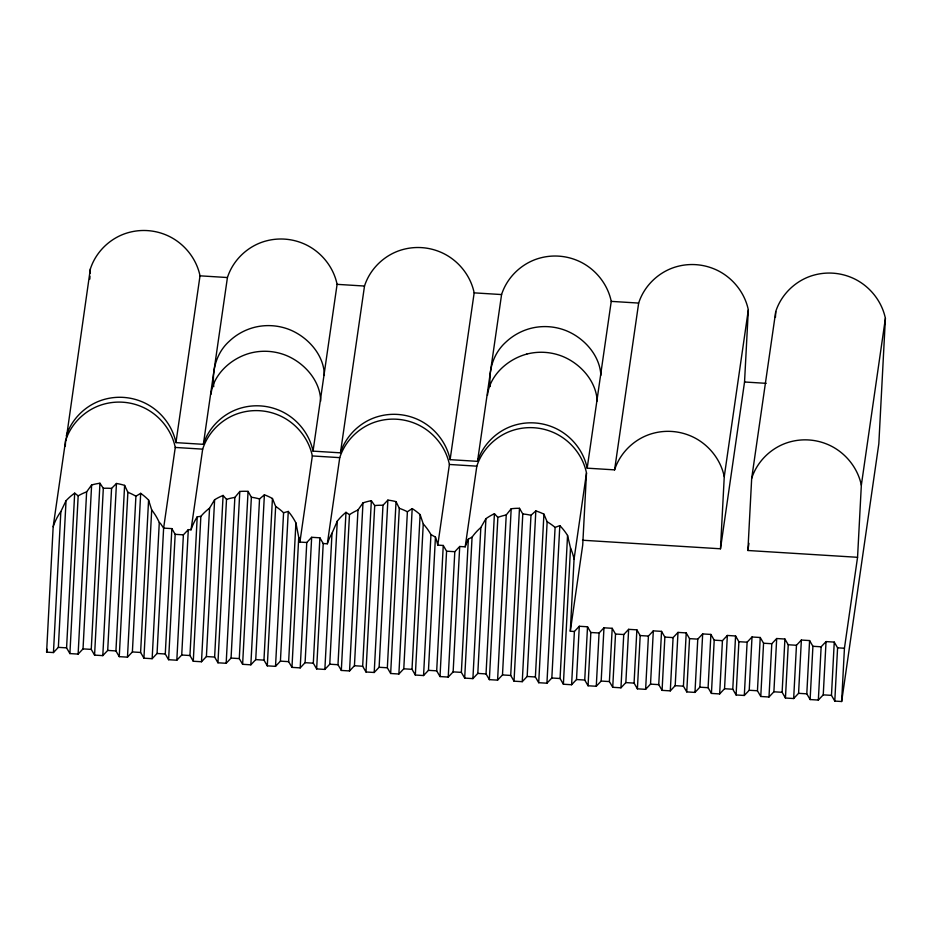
<?xml version="1.0" encoding="UTF-8"?>
<svg xmlns="http://www.w3.org/2000/svg" width="932" height="932" viewBox="0 0 932 932"><rect width="100%" height="100%" fill="white"/><g stroke="black" fill="none" stroke-linecap="round" stroke-linejoin="round"><path stroke-width="1.4" d="M53.182 526.755A60.999 57.644 8.2 0 1 60.836 511.575L66.044 500.717L58.355 647.356L53.45 652.563L46.6 652.132L53.171 526.755L65.601 440.626C71.275 422.779 86.559 408.542 104.687 403.929A54.487 51.493 8.2 0 1 140.254 406.131C157.811 413.004 171.441 428.953 175.263 447.442L163.624 528.106L157.054 653.483L152.149 658.691L143.924 658.178L140.604 652.458L148.584 500.076A57.213 54.079 8.2 0 0 140.685 493.343L135.909 496.22L127.474 657.153L119.249 656.652L115.929 650.932L124.608 485.386A54.522 51.54 8.2 0 0 116.453 483.475L111.56 488.438L102.8 655.627L94.575 655.114L91.254 649.394L99.957 483.242A54.86 51.854 8.2 0 0 91.616 484.99L86.629 491.851A56.165 53.077 8.2 0 0 78.171 495.859L69.9 653.588L78.125 654.089L83.03 648.882L91.616 484.99M53.45 652.563L60.848 511.586M65.298 446.393L65.601 440.626M66.067 440.137L90.346 269.022C96.031 251.174 111.316 236.938 129.443 232.324A54.487 51.493 8.2 0 1 165.011 234.526C182.567 241.4 196.198 257.337 200.019 275.825L175.95 442.63L203.362 444.331C209.048 426.483 224.332 412.247 242.46 407.633A54.487 51.493 8.2 0 1 278.027 409.835C295.584 416.709 309.214 432.646 313.036 451.135L340.448 452.836C346.122 434.999 361.406 420.751 379.534 416.15A54.487 51.493 8.2 0 1 415.113 418.352C432.658 425.225 446.3 441.162 450.109 459.651L477.522 461.352C483.207 443.504 498.48 429.268 516.608 424.654A54.487 51.493 8.2 0 1 552.187 426.868C569.732 433.73 583.374 449.678 587.183 468.167L614.596 469.868C620.281 452.02 635.554 437.784 653.693 433.17A54.487 51.493 8.2 0 1 689.261 435.372C706.817 442.246 720.448 458.183 724.257 476.671L720.483 548.785L582.5 540.222M69.9 653.588L66.58 647.868L74.688 493.133L78.171 495.859M89.822 279.111L89.973 276.221M90.124 273.344L90.346 269.022M78.125 654.089L86.629 491.851M94.575 655.114L103.324 488.321L99.957 483.242M102.8 655.627L107.704 650.419L116.453 483.475M119.249 656.652L127.87 492.282L124.608 485.386M127.474 657.153L132.379 651.946L140.685 493.343M143.924 658.178L151.695 509.955L148.584 500.076M152.149 658.691L159.29 522.526A59.764 56.479 8.2 0 0 151.695 509.944M275.651 506.402A56.98 53.858 8.2 0 1 283.573 512.763L288.268 511.435L280.416 661.138L275.523 666.357L267.298 665.844L275.651 506.414L272.435 498.503A55.337 52.309 8.2 0 0 264.385 494.81L255.741 659.611L250.848 664.819L242.623 664.306L251.372 497.245L248.063 491.374A54.347 51.365 8.2 0 0 239.804 491.467L231.066 658.074L226.173 663.293L217.948 662.78L226.511 499.389L223.097 495.44A56.351 53.252 8.2 0 0 214.616 499.762L209.549 508.161A58.518 55.314 8.2 0 0 200.869 516.34L197.223 516.817A61.139 57.784 8.2 0 0 191.037 529.807L188.299 529.632L181.728 655.01L176.824 660.217L168.599 659.716L165.279 653.996L171.849 528.619L163.624 528.106L160.444 523.423A109.172 27.436 -81.9 0 0 159.29 522.526M168.599 659.716L175.169 534.327L171.849 528.619M176.824 660.217L183.394 534.84L188.299 529.632M214.616 499.762L206.403 656.547L201.498 661.755L193.274 661.242L189.953 655.522L197.223 516.817M193.274 661.242L200.869 516.34M210.993 394.306C213.253 374.175 231.322 358.156 250.324 353.1A54.487 51.493 8.2 0 1 285.891 355.313C304.251 362.734 320.468 380.722 320.655 401.121M213.754 386.675C211.925 369.887 216.515 352.657 229.319 341.228C236.227 334.646 244.801 329.881 254.028 327.447A54.487 51.493 8.2 0 1 289.596 329.648C307.956 337.069 324.173 355.057 324.359 375.456M201.498 661.755L209.549 508.161M217.948 662.78L214.628 657.06L223.097 495.44M226.173 663.293L234.864 497.42L239.804 491.467M242.623 664.306L239.291 658.586L248.063 491.374M250.848 664.819L259.539 498.958L264.385 494.822M267.298 665.844L263.966 660.124L272.435 498.503M275.523 666.357L283.573 512.763M423.256 523.935A59.124 55.873 8.2 0 1 430.945 534.572L435.442 537.1L428.464 670.341L423.559 675.549L415.334 675.036L423.256 523.935L420.122 514.592A56.759 53.648 8.2 0 0 412.189 508.592L403.789 668.803L398.884 674.011L390.659 673.498L399.315 508.313L396.042 501.637A54.417 51.435 8.2 0 0 387.875 500.123L379.114 667.277L374.21 672.485L365.985 671.972L374.711 505.575L371.344 500.705A55.081 52.064 8.2 0 0 362.979 502.907L354.44 665.739L349.547 670.947L341.322 670.434L349.477 514.65L345.982 512.332A58.821 55.582 8.2 0 0 337.267 521.174L329.765 664.213L324.872 669.421L316.647 668.908L323.218 543.531L319.886 537.811L311.661 537.298L305.09 662.675L300.197 667.883L291.972 667.37L288.64 661.65L295.91 522.945A59.438 56.176 8.2 0 0 288.268 511.423M291.972 667.37L298.729 537.345M300.197 667.883L306.768 542.506L311.661 537.298M316.647 668.908L313.315 663.188L319.886 537.811M324.872 669.421L332.002 533.255L337.267 521.174M341.322 670.434L337.99 664.714L345.982 512.332M349.547 670.947L357.97 510.014L362.979 502.907M365.985 671.972L362.665 666.252L371.344 500.705M374.21 672.485L382.982 505.284L387.875 500.123M390.659 673.498L387.339 667.778L396.042 501.637M398.884 674.011L407.389 511.761L412.189 508.592M415.334 675.036L412.014 669.316L420.122 514.592M423.559 675.549L430.957 534.56M547.142 521.757A56.549 53.45 8.2 0 1 555.099 527.419L559.817 525.613L551.837 677.995L546.933 683.203L538.708 682.702L547.142 521.769L543.915 514.138A55.081 52.064 8.2 0 0 535.83 510.922L527.163 676.469L522.258 681.676L514.033 681.164L522.794 513.975L519.473 508.301A54.417 51.435 8.2 0 0 511.19 508.779L502.488 674.931L497.583 680.139L489.358 679.638L497.863 517.388L494.426 513.707A56.759 53.648 8.2 0 0 485.922 518.681L480.83 527.512A59.124 55.873 8.2 0 0 472.081 537.123L468.342 539.139A61.454 58.075 8.2 0 0 465.196 546.828L459.709 546.49L453.138 671.867L448.234 677.075L440.009 676.562L436.689 670.842L443.259 545.465L437.772 545.127A61.454 58.075 8.2 0 0 435.442 537.1M440.009 676.562L446.579 551.185L443.259 545.465M448.234 677.075L454.804 551.697L459.709 546.49M485.922 518.67L477.813 673.405L472.908 678.613L464.684 678.1L461.363 672.38L468.342 539.139M464.684 678.1L472.07 537.123M487.471 395.296C489.731 375.165 507.789 359.135 526.79 354.09M472.908 678.613L480.83 527.512M490.279 386.535C488.391 370.086 493.366 353.391 505.785 342.207C512.693 335.637 521.268 330.872 530.494 328.425A54.487 51.493 8.2 0 1 566.062 330.639C584.178 337.932 599.882 355.372 600.884 375.316M489.358 679.638L486.038 673.918L494.426 513.707M497.583 680.139L506.239 514.953L511.19 508.779M514.033 681.164L510.713 675.444L519.473 508.301M522.258 681.676L530.984 515.279L535.83 510.922M538.708 682.702L535.387 676.982L543.915 514.138M546.933 683.203L555.099 527.419M885.4 318.395L861.343 485.188L857.557 557.301L747.895 550.497L751.681 478.384L775.739 311.579C781.424 293.743 796.697 279.495 814.824 274.893A54.487 51.493 8.2 0 1 850.403 277.095C867.948 283.969 881.59 299.906 885.4 318.395L878.829 443.772L841.654 701.505L834.792 701.085L837.588 647.822L834.257 642.101L826.043 641.589L823.247 694.853L818.343 700.06L810.118 699.548L812.914 646.284L809.593 640.564L801.369 640.051L798.573 693.326L793.668 698.534L785.443 698.021L788.239 644.758L784.919 639.037L776.694 638.525L773.898 691.789L768.993 696.996L760.768 696.484L763.564 643.22L760.244 637.5L752.019 636.987L749.223 690.263L744.318 695.47L736.094 694.957L738.89 641.694L735.569 635.973L727.344 635.461L724.548 688.725L719.655 693.932L711.431 693.42L714.215 640.156L710.895 634.436L702.67 633.923L699.874 687.187L694.981 692.406L686.756 691.894L689.54 638.63L686.22 632.91L677.995 632.397L675.199 685.661L670.306 690.868L662.081 690.356L664.866 637.092L661.545 631.372L653.32 630.859L650.524 684.123L645.631 689.342L637.406 688.83L640.191 635.566L636.871 629.846L628.646 629.333L625.85 682.597L620.957 687.804L612.732 687.292L615.516 634.028L612.196 628.308L603.971 627.795L601.175 681.059L596.282 686.267L588.057 685.766L590.841 632.49L587.521 626.77L579.296 626.269L576.512 679.533L571.607 684.74L563.382 684.228L560.062 678.508L567.553 535.469A58.821 55.582 8.2 0 0 559.817 525.613M563.382 684.228L570.512 548.063L567.553 535.469M579.296 626.269L574.403 631.477L570.291 631.22L574.065 559.107L586.496 472.978C582.675 454.49 569.044 438.541 551.488 431.679A54.487 51.493 8.2 0 0 515.92 429.466C497.793 434.091 482.508 448.315 476.823 466.163L465.196 546.828M571.607 684.74L574.403 631.477M586.496 472.978L582.71 545.092L570.291 631.22M597.191 400.981C596.177 381.037 580.473 363.585 562.357 356.304A54.487 51.493 8.2 0 0 526.79 354.09M588.057 685.766L584.737 680.045L587.521 626.77M596.282 686.267L599.066 633.003L603.971 627.795M612.732 687.292L609.4 681.572L612.196 628.308M620.957 687.804L623.741 634.541L628.646 629.333M637.406 688.83L634.075 683.109L636.871 629.846M645.631 689.342L648.416 636.067L653.32 630.859M662.081 690.356L658.749 684.636L661.545 631.372M670.306 690.868L673.09 637.604L677.995 632.397M686.756 691.894L683.424 686.173L686.22 632.91M694.981 692.406L697.765 639.131L702.67 633.923M711.431 693.42L708.099 687.699L710.895 634.436M719.655 693.932L722.44 640.668L727.344 635.461M720.483 548.785L744.54 381.992L748.326 309.878C744.505 291.401 730.874 275.441 713.318 268.591A54.487 51.493 8.2 0 0 677.75 266.366C659.623 270.991 644.338 285.227 638.665 303.075L614.596 469.868M736.094 694.957L732.773 689.237L735.569 635.973M744.318 695.47L747.115 642.195L752.019 636.987M775.436 317.358L775.739 311.579M760.768 696.484L757.448 690.763L760.244 637.5M768.993 696.996L771.789 643.732L776.694 638.525M785.443 698.021L782.123 692.301L784.919 639.037M793.668 698.534L796.464 645.27L801.369 640.051M810.118 699.548L806.797 693.827L809.593 640.564M818.343 700.06L821.139 646.796L826.043 641.589M834.792 701.085L831.472 695.365L834.257 642.101M841.654 701.505L844.439 648.241L857.557 557.301M46.6 652.132L47.019 649.255M191.037 529.807L202.675 449.142C208.36 431.295 223.633 417.058 241.761 412.445A54.487 51.493 8.2 0 1 277.34 414.647C294.885 421.52 308.527 437.458 312.337 455.946L299.906 542.075L306.768 542.506M203.362 444.331L227.431 277.538C233.117 259.69 248.39 245.454 266.517 240.84A54.487 51.493 8.2 0 1 302.096 243.042C319.641 249.916 333.283 265.853 337.093 284.342L313.036 451.135M323.218 543.531L327.33 543.787L339.749 457.647C345.434 439.811 360.707 425.563 378.835 420.961A54.487 51.493 8.2 0 1 414.414 423.163C431.97 430.036 445.601 445.974 449.41 464.462L437.772 545.127M340.448 452.836L364.505 286.042C370.19 268.195 385.464 253.958 403.591 249.345A54.487 51.493 8.2 0 1 439.17 251.558C456.727 258.42 470.357 274.369 474.167 292.858L450.109 459.651M477.522 461.352L501.579 294.559C507.264 276.711 522.549 262.475 540.677 257.861A54.487 51.493 8.2 0 1 576.244 260.063C593.801 266.936 607.431 282.885 611.241 301.374L587.183 468.167M724.257 476.671L748.326 309.878M747.895 550.497L748.932 543.298M66.288 435.815C71.974 417.967 87.247 403.731 105.374 399.117A54.487 51.493 8.2 0 1 140.953 401.319C158.51 408.193 172.14 424.142 175.95 442.63M751.681 478.384C757.355 460.536 772.64 446.3 790.767 441.686A54.487 51.493 8.2 0 1 826.334 443.888C843.891 450.762 857.522 466.699 861.343 485.188M200.019 275.825L227.431 277.538M337.093 284.342L364.505 286.042M474.167 292.858L501.579 294.559M611.241 301.374L638.665 303.075M744.54 381.992L766.186 383.343M175.263 447.442L202.675 449.142M312.337 455.946L339.749 457.647M449.41 464.462L476.823 466.163M175.169 534.327L183.394 534.84M446.579 551.185L454.804 551.697M590.841 632.49L599.066 633.003M615.516 634.028L623.741 634.541M640.191 635.566L648.416 636.067M664.866 637.092L673.09 637.604M689.54 638.63L697.765 639.131M714.215 640.156L722.44 640.668M738.89 641.694L747.115 642.195M763.564 643.22L771.789 643.732M788.239 644.758L796.464 645.27M812.914 646.284L821.139 646.796M837.588 647.822L844.439 648.241M58.355 647.356L66.58 647.868M83.03 648.882L91.254 649.394M107.704 650.419L115.929 650.932M132.379 651.946L140.604 652.458M157.054 653.483L165.279 653.996M181.728 655.01L189.953 655.522M206.403 656.547L214.628 657.06M231.066 658.074L239.291 658.586M255.741 659.611L263.966 660.124M280.416 661.138L288.64 661.65M305.09 662.675L313.315 663.188M329.765 664.213L337.99 664.714M354.44 665.739L362.665 666.252M379.114 667.277L387.339 667.778M403.789 668.803L412.014 669.316M428.464 670.341L436.689 670.842M453.138 671.867L461.363 672.38M477.813 673.405L486.038 673.918M502.488 674.931L510.713 675.444M527.163 676.469L535.387 676.982M551.837 677.995L560.062 678.508M576.512 679.533L584.737 680.045M601.175 681.059L609.4 681.572M625.85 682.597L634.075 683.109M650.524 684.123L658.749 684.636M675.199 685.661L683.424 686.173M699.874 687.187L708.099 687.699M724.548 688.725L732.773 689.237M749.223 690.263L757.448 690.763M773.898 691.789L782.123 692.301M798.573 693.326L806.797 693.827M823.247 694.853L831.472 695.365M298.764 537.601L299.906 542.075M295.91 522.945L298.648 536.844M251.372 497.245A54.464 51.481 8.2 0 1 259.539 498.958M226.511 499.389A54.965 51.947 8.2 0 1 234.864 497.42M570.524 548.063A61.291 57.935 8.2 0 1 574.065 559.107M522.794 513.975A54.371 51.388 8.2 0 1 530.984 515.279M497.863 517.388A55.209 52.18 8.2 0 1 506.239 514.953M374.711 505.575A54.371 51.388 8.2 0 1 382.982 505.284M327.33 543.787A61.291 57.935 8.2 0 1 332.002 533.255M349.477 514.65A56.549 53.45 8.2 0 1 357.97 510.014M399.327 508.313A55.209 52.18 8.2 0 1 407.389 511.773M103.324 488.321A54.324 51.342 8.2 0 1 111.56 488.438M66.044 500.717A58.238 55.046 8.2 0 1 74.688 493.133M127.87 492.282A55.489 52.437 8.2 0 1 135.909 496.22"/></g></svg>
